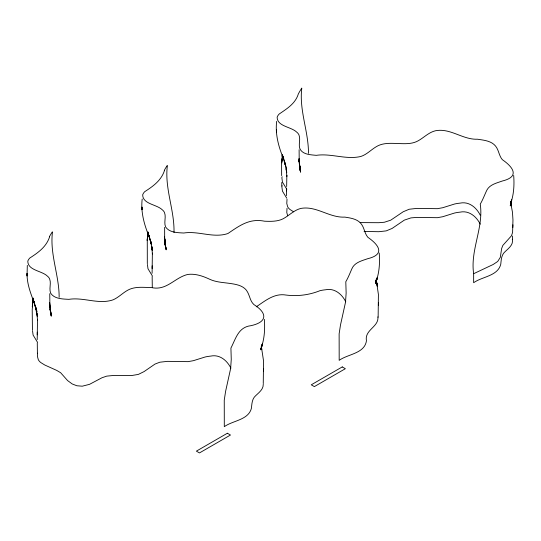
<?xml version="1.0" encoding="UTF-8"?>
<svg xmlns="http://www.w3.org/2000/svg" width="541" height="541" viewBox="0 0 541 541"><rect width="100%" height="100%" fill="white"/><g stroke="black" fill="none" stroke-linecap="round" stroke-linejoin="round"><path stroke-width="0.81" d="M263.257 383.589L263.528 360.82L261.479 347.336M378.139 317.263L378.409 294.493L376.272 279.893L376.333 282.294L376.313 279.46L376.205 283.315L376.272 279.893M174.006 232.596C174.587 210.023 164.484 188.417 167.352 165.715M261.425 346.598L261.323 349.642L261.391 346.22L261.716 349.439L261.33 346.761M36.869 312.529L37.512 320.306L37.491 319.42L37.214 339.606M151.751 246.209L152.393 253.979L152.373 253.093L152.095 273.279M286.622 188.16L286.554 195.646M37.275 332.12L37.228 334.825M152.163 265.793L152.109 268.498M286.568 190.865L286.595 189.763M512.334 239.25C513.673 244.586 508.547 248.393 505.152 251.612C501.385 254.676 501.23 259.741 500.783 264.17C497.869 276.153 482.362 276.444 473.645 282.713L473.645 273.705L493.142 264.502L497.713 261.465L500.303 257.333L501.629 248.576L502.826 245.431L511.495 235.748L512.597 232.427L512.963 219.991L512.476 212.315L510.812 203.375L511.225 205.83M49.765 293.689L49.88 307.004L51.023 315.18L49.725 304.367L51.273 316.16L50.245 308.356M164.647 227.362L164.66 239.115L165.904 248.853L164.606 238.04L165.661 247.798L165.174 243.633M299.112 149.715L299.227 163.037L300.37 171.213L299.072 160.4L300.62 172.194L299.545 165.532M263.474 371.484L263.568 368.752M378.355 305.158L378.45 302.426M512.814 227.531L512.909 224.799M286.662 186.557L286.831 175.46L286.852 176.346L286.209 168.569M261.445 347.207L261.404 348.228L261.479 346.815L261.229 349.243L261.722 345.002L261.195 348.837L261.56 346.416M376.326 280.88L376.286 281.902L376.441 279.068L376.11 282.916L376.604 278.676L375.792 283.504L377.266 277.499L376.191 281.374L376.908 278.913L376.61 279.974C379.457 271.298 379.917 262.081 379.227 253.032M510.778 203.247L510.663 205.681L511.056 201.042M33.048 298.47L32.981 299.951L33.075 298.274M147.936 232.143L147.862 233.624L147.957 231.947M52.47 232.042C49.671 254.216 59.239 275.328 59.145 297.334M27.314 265.347L27.084 274.436M142.195 199.02C140.633 211.761 144.102 224.285 148.876 235.984L148.518 234.977L151.23 243.666M276.661 121.38C275.105 134.121 278.568 146.652 283.342 158.344L282.984 157.336L285.689 166.033M261.506 346.206L261.391 347.829L261.479 346.815M510.846 202.246L510.731 203.869L510.819 202.848M147.274 239.447L147.314 263.697M32.744 301.858L32.947 299.329L32.217 309.959L32.433 330.024M147.625 235.531L147.828 233.002L147.199 240.515L147.51 236.41M282.287 155.375L281.597 164.437L281.651 175.609M33.042 298.706L32.859 300.37L32.947 299.329M147.923 232.38L147.74 234.043L147.828 233.002M32.859 300.37L32.987 298.896M147.74 234.043L147.869 232.576M282.328 154.942L282.199 156.41L282.382 154.746M37.552 353.205L37.444 356.472L38.303 359.67A15.743 9.089 0 0 0 40.764 362.544L44.808 365.033L56.731 370.416L60.653 372.742L67.605 380.58L72.23 383.968L76.856 385.76L82.246 386.193L89.536 384.333L102.006 377.74L106.726 376.13L114.07 375.407L131.28 375.603L138.361 374.406L144.075 371.586L154.976 364.086L159.852 362.206L167.507 361.354L188.072 361.645L193.374 360.685L205.12 357.006A26.813 15.479 0 0 1 210.632 356.106C219.687 354.132 227.112 360.529 230.885 368.117M32.534 330.767L33.109 335.082L37.478 342.243M147.416 264.441L147.991 268.755L152.359 275.917M287.014 199.311L286.784 203.511L287.643 206.709A15.743 9.089 0 0 0 290.104 209.583L293.607 211.788M287.014 208.319L286.784 212.518L287.643 215.717M261.438 347.43L261.682 346.017L260.911 349.831L262.385 343.826L261.31 347.701L262.027 345.239L261.729 346.301C264.576 337.625 265.036 328.407 264.346 319.359M510.873 202.861L510.251 205.871L511.718 199.859L510.65 203.734L511.367 201.272L511.069 202.334C513.916 193.658 514.369 184.44 513.68 175.392M376.164 281.712L376.428 280.705M49.623 236.775C46.398 246.804 38.228 252.606 29.823 258.01A19.408 11.212 0.1 0 0 27.801 261.147C27.747 270.453 41.772 270.676 47.283 276.032A14.222 8.216 0 0 1 49.616 278.906C51.503 283.552 48.71 288.718 50.746 293.337C54.627 299.045 62.661 298.977 68.869 299.342C83.659 296.995 98.563 304.779 113.022 299.856C119.148 297.266 123.564 291.883 129.671 289.259C136.63 286.372 144.325 287.487 151.636 287.602C166.851 290.909 174.763 277.438 187.862 274.436C195.578 273.469 203.118 276.16 209.989 279.399C216.799 282.47 224.387 282.49 231.636 283.687C237.648 284.586 244.688 286.23 247.629 292.201C249.861 296.252 250.273 301.344 253.891 304.563C267.22 312.887 267.869 322.023 250.889 325.689C238.283 327.116 235.768 338.754 230.919 348.086L231.257 359.386L230.628 368.597L225.604 391.332L224.251 400.144L224.305 426.666C233.022 420.398 248.529 420.107 251.443 408.124C251.89 403.694 252.045 398.636 255.812 395.566C259.031 392.489 263.46 389.25 263.251 384.286M164.505 170.449C161.279 180.478 153.11 186.28 144.704 191.683A19.408 11.212 0.1 0 0 142.682 194.821C142.628 204.126 156.653 204.349 162.165 209.705A14.222 8.216 0 0 1 164.498 212.579C166.385 217.225 163.592 222.392 165.627 227.01C169.509 232.718 177.543 232.65 183.751 233.015C198.54 230.669 213.445 238.453 227.91 233.529C239.541 225.665 249.394 218.145 264.576 221.208C271.562 221.499 279.149 221.675 285.195 217.563C290.355 214.31 294.946 209.8 301.067 208.386C316.512 205.695 329.368 217.935 344.84 217.11C350.913 218.064 358.149 219.037 361.78 224.664C364.458 228.559 364.708 233.678 367.86 237.296C378.7 244.796 385.719 254.365 367.637 258.726C361.834 260.769 354.483 262.459 351.88 268.789C349.953 273.151 348.221 277.628 345.8 281.76L346.139 293.06L345.51 302.277L340.485 325.006L339.133 333.817L339.187 360.34C348.046 353.942 364.593 353.645 366.46 340.749C364.303 329.827 379.099 326.845 377.875 316.884M256.245 306.828C265.212 300.83 274.294 293.012 286.027 295.055C297.631 296.488 309.161 295.028 320.002 290.679A26.813 15.479 0 0 1 325.513 289.78C334.568 287.805 341.993 294.203 345.767 301.79M360.198 222.601L378.788 222.703L384.387 222.243L390.703 220.194L403.214 211.754L409.192 209.245L416.847 208.393L437.412 208.684L442.714 207.724L454.46 204.045A26.813 15.479 0 0 1 459.972 203.145C469.027 201.171 476.452 207.561 480.225 215.156M364.066 231.447L378.788 231.71L386.2 230.892L392.097 228.437L404.316 220.133L410.971 217.888L416.847 217.401L437.412 217.692L442.714 216.731L454.46 213.053A26.813 15.479 0 0 1 459.972 212.153C469.027 210.172 476.452 216.569 480.225 224.163M286.818 189.282L282.449 182.121L281.875 177.8A15.716 9.075 0 0 1 282.172 176.745M286.818 198.29L282.449 191.129L281.875 186.807A15.716 9.075 0 0 1 282.172 185.752M33.927 301.655L35.922 307.714M282.869 155.95L285.716 165.255M150.324 239.893L148.126 233.205L149.478 237.627L148.802 235.227M283.051 157.039L283.423 158.168L282.794 156.221M33.711 300.999L34.083 302.128L33.454 300.181M150.804 241.387L151.676 244.404M34.157 302.48L34.597 303.954L33.921 301.553M150.959 242.53L149.904 238.966L151.338 244.045L150.56 241.022L152.237 249.915L151.974 247.196M37.092 313.523L37.383 316.647L35.023 305.293L36.348 309.993M285.418 164.897L284.37 161.333L285.797 166.412L285.026 163.382L286.723 172.687L286.297 169.103L286.649 171.673L286.439 170.117M286.135 166.77L286.412 167.798M36.795 310.73L37.079 311.751M36.078 308.857L35.679 307.342L36.457 310.372L33.637 301.303L33.995 302.311C30.56 292.992 26.834 283.45 27.057 273.347L27.131 276.018L27.104 274.929M376.367 281.361L377.449 286.656L376.36 281.009L376.766 283.464M376.705 282.754L376.935 283.809M165.445 246.263L166.155 249.834L165.079 243.166L165.844 248.333M510.67 202.801L510.988 204.424L510.812 203.375M376.211 280.434L376.536 282.057L376.36 281.009M300.309 170.692L299.714 167.081L300.093 169.691M50.962 314.659L50.198 309.493M510.819 203.673L510.718 202.659L511.056 205.479L510.751 203.017L510.988 204.424M376.259 280.292L376.597 283.112L376.293 280.651L376.536 282.057M299.768 167.663L300.018 169.184L299.437 165.086L299.768 167.663L299.626 166.628M165.303 245.303L165.56 246.818L165.167 244.268M50.421 311.63L50.678 313.144L50.09 309.053L50.205 310.094M510.63 202.435L510.887 204.065L510.751 203.017M261.289 346.396L261.546 348.025L261.411 346.977M165.248 244.715L165.634 247.332M50.367 311.041L50.753 313.658M151.98 247.751L151.832 246.737L152.264 250.321L152.122 248.759M50.563 312.583L50.78 314.125L50.286 310.595M299.91 168.623L300.127 170.158L299.64 165.992M376.293 280.651L376.428 281.705M261.377 346.619L261.479 347.633M299.775 167.548L299.924 169.103L299.619 165.066M165.309 245.188L165.465 246.743L165.086 239.764L165.309 245.188L165.1 241.354M473.645 273.705C470.136 249.969 483.762 227.856 480.259 204.119C482.917 199.67 484.614 194.753 486.88 190.107C489.842 184.495 496.624 183.088 502.102 181.079C520.185 176.731 513.152 167.149 502.318 159.656C498.91 155.693 498.843 149.965 495.468 145.955C491.1 140.748 483.769 140.2 477.507 139.22C462.697 139.855 450.41 127.859 435.525 130.746C428.864 132.281 424.076 137.475 418.294 140.728C411.884 144.433 404.208 143.71 397.108 143.493C390.047 143.23 382.392 142.824 376.157 146.773C370.957 149.857 366.71 154.591 360.82 156.471C346.051 159.96 331.227 153.144 316.275 155.335C310.493 154.767 302.196 154.618 299.707 148.281C298.449 143.913 300.715 139.233 298.963 134.939A14.222 8.21 0 0 0 296.63 132.065C291.132 126.702 277.093 126.493 277.148 117.181A19.415 11.212 0 0 1 279.17 114.043C286.994 108.646 295.44 103.622 298.375 93.85A202.55 116.944 0 0 1 301.797 88.068C299.004 110.249 308.573 131.368 308.478 153.374M49.779 305.435L49.671 302.791L49.711 303.866M152.156 276.437L152.285 287.264M37.275 342.764L37.403 353.591M33.102 298.023L33.102 299.504M512.597 236.032L512.597 239.636M281.773 182.466L281.773 186.07M164.275 170.401A201.015 116.41 0.4 0 1 167.095 165.661M49.393 236.728A201.029 116.416 0.4 0 1 52.213 231.988M32.494 304.245L32.318 306.842L32.629 302.737L32.399 305.307L32.494 304.245M281.834 160.285L281.658 162.888L281.969 158.777L281.739 161.353L281.834 160.285M227.376 433.246L196.376 451.14L199.48 452.925L230.473 435.032L227.376 433.246M342.257 366.92L311.258 384.813L314.362 386.605L345.354 368.705L342.257 366.92M299.126 161.475L299.017 158.824L299.126 161.475M164.66 239.115L164.552 236.464L164.66 239.115M276.451 130.963L276.41 129.38L276.478 132.051L276.451 130.963M141.985 208.603L141.938 207.02L142.013 209.698L141.985 208.603"/></g></svg>
